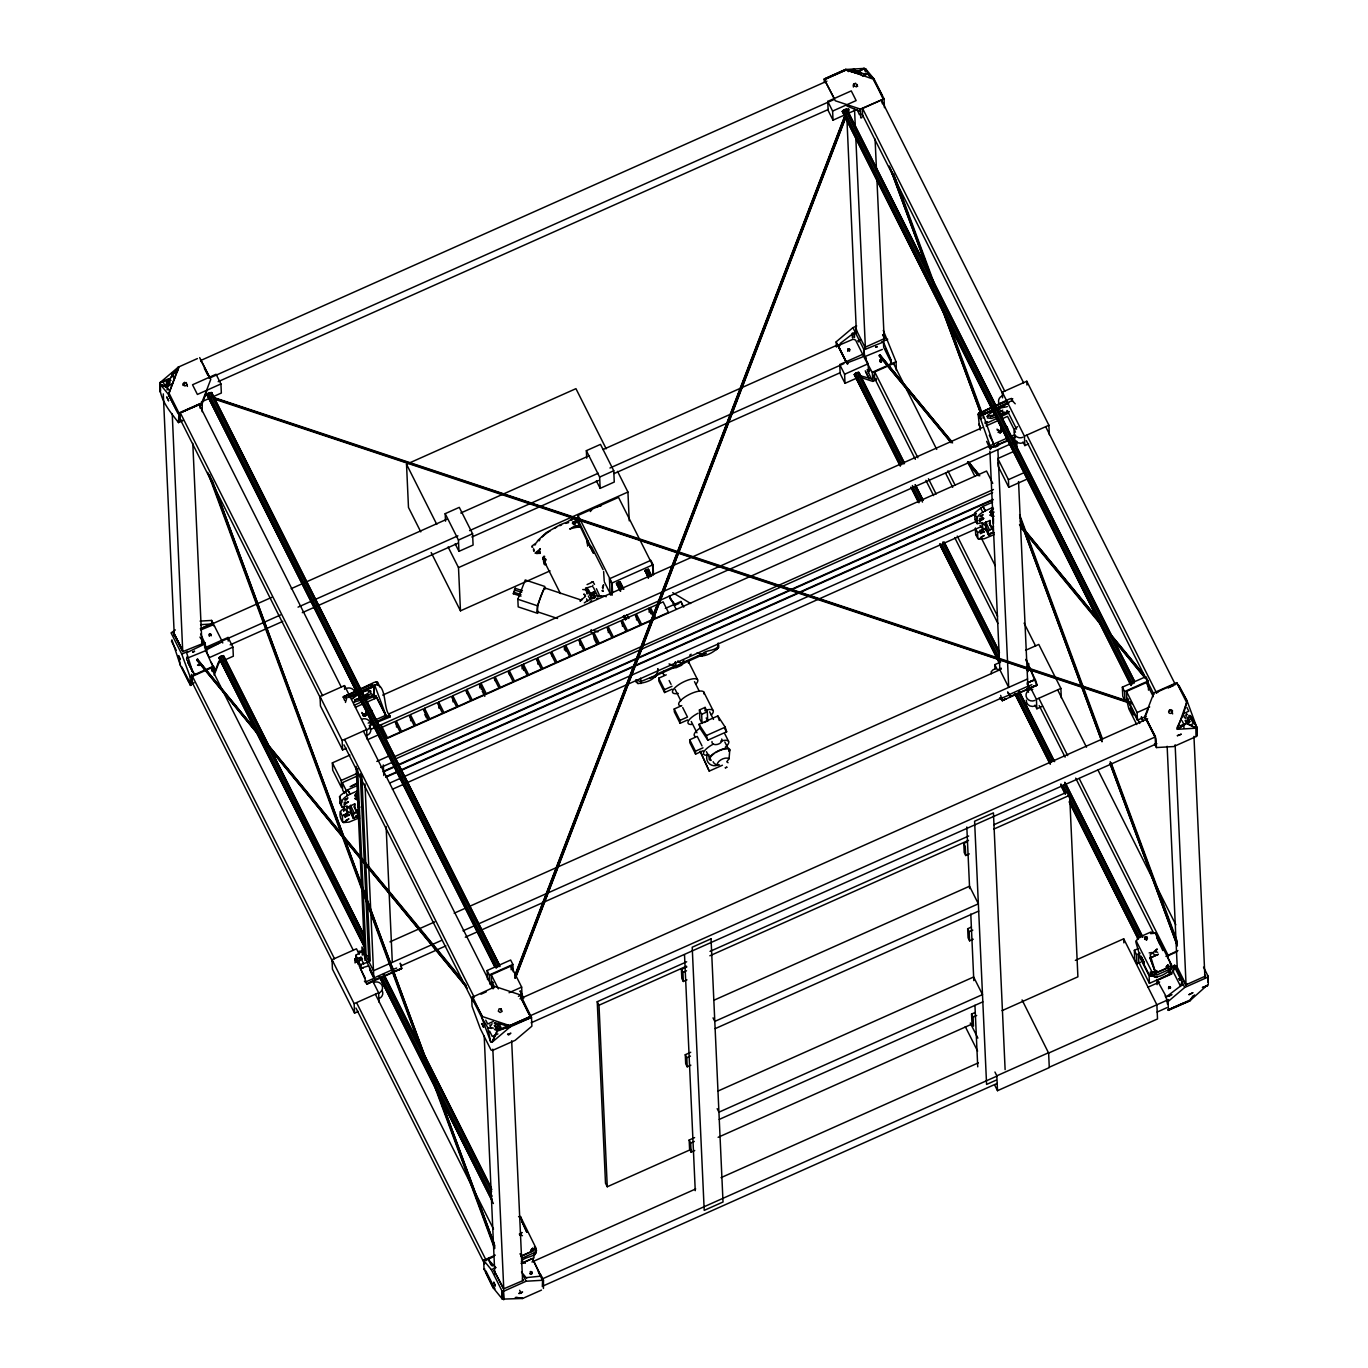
<?xml version="1.0" encoding="UTF-8"?>
<svg xmlns="http://www.w3.org/2000/svg" width="1368" height="1368" viewBox="0 0 1368 1368"><rect width="100%" height="100%" fill="white"/><g stroke="black" fill="none" stroke-linecap="round" stroke-linejoin="round"><path stroke-width="1.5" d="M361.562 957.207L360.177 960.062L360.519 957.344L362.469 958.831L360.588 959.566L360.519 957.344L358.519 962.337L361.409 965.774L358.655 963.91L367.051 984.002L401.645 968.578L400.243 963.192L401.594 967.484M211.937 671.158L211.288 667.516M591.609 548.482L578.322 520.404L576.116 520.421A3.899 1.265 -26.7 0 1 575.073 520.045L574.868 519.532A3.899 1.265 -26.7 0 1 574.868 519.19L574.235 518.558A3.386 1.094 -26.7 0 0 573.466 518.626L571.123 519.498A3.386 1.094 -26.7 0 0 569.892 520.285L567.737 521.67A3.899 1.265 -26.7 0 1 566.762 522.217L562.624 523.807A26.009 8.379 -26.7 0 0 559.786 524.97L546.003 532.802L537.761 540.599A26.009 8.379 -26.7 0 0 536.906 542.036A3.899 1.265 -26.7 0 1 535.623 543.37L532.289 545.798A3.386 1.094 -26.7 0 0 531.776 546.533L531.793 546.926A3.386 1.094 -26.7 0 0 532.836 547.166M543.284 557.819L544.584 556.314L543.575 561.786M355.082 962.969L354.945 958.9L356.484 961.926L355.988 955.155L362.366 951.188L374.712 979.71L401.645 968.578L393.437 971.588M1185.765 718.747L1186.518 713.771M356.467 815.345L356.432 816.73L359.032 816.2L355.492 816.2M1190.245 719.311L1190.365 715.789L1188.826 715.396L1189.425 717.208M526.663 1278.328L521.516 1272.069M1144.982 938.756L1145.067 936.995L1146.658 936.721L1146.623 939.919L1144.76 939.269L1146.658 936.721L1147.376 938.311L1145.324 939.217M376.508 722.475L389.966 717.054L390.137 715.738C382.647 710.454 387.503 682.854 374.576 684.923L347.044 697.27L345.454 702.451M590.959 547.747L591.044 546.157M603.63 571.602L604.194 580.784M1015.244 403.799L1012.747 401.2L1010.781 401.166L981.215 414.897L980.668 419.087L990.757 447.798L990.261 449.268L986.653 441.385M635.949 681.572L637.95 683.538C646.209 682.803 658.213 679.075 657.751 668.969M979.095 425.311L979.18 423.943L980.326 430.031M1145.255 717.379L1144.999 718.679L1144.896 716.302L1153.925 692.789L1176.736 682.666L1186.655 702.519L1177.284 729.298L1187.612 722.92L1187.937 717.311L1188.997 722.219L1189.784 721.654L1189.066 719.209M586.94 593.917L586.171 589.882L582.734 589.523M879.983 361.46L880.188 359.733L881.864 360.058L880.547 362.161L879.983 361.46L881.3 359.408L881.368 362.127L880.034 360.707M857.65 86.338L855.564 83.226L853.529 84.235L853.393 87.039M166.571 385.588L167.135 386.631L165.802 386.973L165.785 384.288M854.453 337.571L854.572 332.407L840.294 343.351L839.011 347.54L846.877 363.033L861.823 357.253L863.618 356.193L855.547 340.016L853.068 339.247L838.943 345.266M166.947 384.066L167.016 381.21L167.99 384.288L168.367 379.569L170.709 380.304L168.367 379.569M728.067 762.711L726.767 761.805L729.093 758.676L729.777 749.75M837.695 345.163L837.062 344.206L846.518 362.947M183.227 385.434L183.415 383.365L186.287 382.578L187.416 386.409M183.415 383.365L183.261 385.024L184.936 385.981L187.108 384.955M500.876 1010.302L501.013 1008.815L499.115 1008.815L498.328 1011.191L500.107 1012.457L502.141 1011.431L501.013 1008.815M1172.256 712.283L1172.41 710.659C1169.452 707.068 1166.34 713.993 1171.042 713.429L1172.256 712.283L1172.615 713.908M184.458 384.1L184.629 382.253M1157.174 977.043L1153.805 976.581L1151.086 972.255L1151.736 974.854C1157.396 980.155 1166.665 972.768 1171.487 969.245L1171.162 964.611L1155.669 933.181L1150.813 932.07L1137.748 937.85L1135.919 942.347L1140.125 956.745L1148.915 974.221L1150.505 976.154L1153.737 974.734M1170.05 711.257L1170.238 709.667M587.265 541.232L577.262 520.37M520.729 1256.491L521.379 1254.319L519.857 1253.926M1154.13 972.22L1156.405 972.58L1156.61 970.955L1154.917 970.63L1154.797 973.537L1155.071 970.562M847.75 349.302L847.869 350.96L847.75 349.302L849.306 348.789L849.494 351.234M858.198 71.221L861.378 73.872L858.198 71.221L861.515 72.914L855.975 71.837L858.574 73.393M857.343 84.508L856.556 86.851L853.375 85.739M377.534 682.29L374.285 682.324L343.18 697.235M170.111 381.655L169.307 385.178M209.817 633.658L209.304 635.898L209.817 633.658L211.134 635.846M353.183 818.201L353.029 814.558L354.38 813.55L350.533 805.239L350.311 812.438L353.183 818.201L358.04 816.217L357.732 812.455L356.518 812.25L354.261 806.864L354.757 803.837L346.788 807.65L347.66 812.695L342.376 816.132L342.633 821.894L343.624 822.527L348.96 818.868L345.591 820.612M989.474 523.499L993.1 529.006L991.749 528.886L989.474 523.499L989.97 520.473L982.292 523.927L982.874 529.331L977.607 532.768L977.846 538.53L978.838 539.163L984.173 535.504L980.822 537.248M1156.319 973.674L1156.61 970.955M521.003 596.14L513.325 593.746L515.428 588.223M530.049 1273.694L531.622 1271.693L531.913 1273.642L530.049 1273.694L531.895 1272.736M1026.222 661.052L1026.103 659.205L1036.859 685.197L1010.2 696.483L1007.617 691.9M1172.154 712.061L1172.41 710.659M531.109 1274.155L531.28 1273.215M657.683 670.474L657.974 668.901M202.156 411.683L202.259 403.526L206.739 391.573M982.224 411.785L978.171 414.35L979.18 423.943M1154.506 743.782L1156.439 747.561L1173.778 746.535L1196.504 736.394L1196.162 728.186L1186.569 723.125L1187.937 717.311M519.293 1234.107L521.824 1232.534L519.806 1235.082L522.439 1235.646M1154.712 970.87L1149.821 957.309L1154.917 970.63L1150.18 954.83L1157.037 949.17L1155.037 951.718L1157.67 952.282M532.614 1248.283L531.058 1250.455L532.614 1248.283L533.862 1250.403L532.135 1249.189M1167.845 964.919L1166.271 967.09L1167.845 964.919L1168.99 965.996L1168.204 967.569L1156.131 973.041M862.763 115.904L862.558 116.742L862.421 108.551L881.59 99.967L882.445 103.9M592.532 586.718L592.908 585.265M1186.655 702.519L1183.388 714.421L1176.839 728.067M1028.65 688.224L1027.385 682.906L1035.097 679.451L1029.505 667.225L1028.052 671.62L1027.197 669.721L1028.343 663.531M192.46 683.436L192.238 684.274L192.136 676.048L192.46 683.436L194.119 682.854M1175.608 684.547L1175.83 683.709L1155.755 692.67L1157.875 692.396M167.99 384.288L169.41 379.569L178.404 367.086L197.419 358.57M376.627 721.757L386.409 716.61L374.576 684.923M178.49 422.592L178.934 412.999L169.016 393.163L178.404 367.086L160.193 382.493C157.748 397.489 169.854 411.341 178.49 422.592L183.073 420.54M515.155 589.796L513.325 593.746M560.435 593.592L544.926 562.658L545.336 558.794M983.13 418.146L983.233 413.427M191.383 685.283L190.426 685.385L180.456 665.532L171.906 639.814M1208.354 984.208L1189.681 1000.914L1168.05 1009.909L1189.254 1000.384M573.517 523.807L572.576 521.96C584.153 519.926 568.643 525.757 575.347 524.098M190.426 685.385L190.067 676.63L212.827 666.49L213.75 666.421L214.468 672.68L218.931 661.103M345.608 801.853L344.479 804.829L348.481 801.734L344.582 803.666L344.479 804.829L344.257 802.093M980.839 518.472L979.693 521.464L983.695 518.369L982.104 517.531L982.651 519.652M1203.532 967.142L1207.978 976L1207.482 977.299L1184.739 987.44L1168.015 1001.615L1168.409 1010.388L1189.681 1000.914L1194.538 994.912M169.016 393.163L178.815 367.616M201.865 405.287L201.746 402.893L210.775 379.363L199.66 357.612M214.143 675.211L219.41 661.479M517.839 599.252L525.244 579.964L544.823 586.462L537.402 605.768L537.761 613.394L518.181 606.879L517.839 599.252L537.402 605.768M514.744 975.675L845.219 114.707M515.103 975.555L844.808 116.571M515.138 976.034L844.826 117.05M515.069 977.795L846.313 114.827M515.103 978.274L845.561 117.289M515.462 978.154L845.92 117.186M847.442 113.202C851.426 110.329 845.92 107.645 848.981 109.201M1146.093 714.609L1148.316 708.932M365.666 711.959L366.436 710.112L368.06 711.446L366.453 710.71L365.666 711.959L366.949 714.506L362.041 713.497L366.385 715.019L364.914 716.165L363.084 715.635L365.53 713.668L366.385 715.019L364.914 716.165M1000.897 428.594L1001.65 426.748L1000.897 428.594L1002.18 431.142L997.255 430.133L1001.598 431.655L1000.128 432.801L998.298 432.271L1000.743 430.304L1001.598 431.655L1000.128 432.801M1012.782 398.772L1009.499 398.96L978.65 413.41L982.412 411.751M1190.365 715.789L1196.624 726.887L1196.504 736.394L1196.624 726.887L1187.116 700.997L1176.736 682.666M602.365 587.539L603.579 584.769L602.895 589.061M168.452 378.816L160.193 382.493L160.056 391.932L159.714 383.792L165.613 386.716M498.414 1030.771L531.502 1017.399L510.23 1026.872L497.866 1029.984L492.018 1042.279L490.667 1041.8L481.656 1017.382L471.669 997.546L495.319 986.585L520.353 994.912L531.502 1017.399L531.895 1026.171L515.155 1040.33L492.429 1050.47L491.044 1050.025L480.356 1028.77L472.046 1006.284L471.669 997.546M182.235 649.646L173.958 633.298L182.902 651.202L173.291 632.905L182.731 651.63L172.231 413.615M369.856 690.327L368.967 692.482L363.118 696.534M1028.873 663.788L1027.197 669.721M544.891 561.41L545.9 559.29L544.926 562.658L546.208 564.539L544.481 564.471L543.865 562.436M876.238 378.474L874.545 379.911L874.426 371.703M533.776 1249.36L532.99 1250.933L520.917 1256.405M397.643 970.357L401.645 968.578L397.866 969.912M1032.857 686.992L1036.859 685.197L1002.282 700.638L999.632 697.817M170.213 378.32L178.404 367.086M1180.669 986.499L1173.385 972.118L1174.565 964.885L1185.697 984.943L1187.321 983.866M503.663 1288.861L494.019 1270.547L503.663 1288.861L523.499 1280.362L522.371 1278.995M494.84 967.056L207.013 394.788L208.603 393.197L211.715 392.684L360.434 688.361M211.715 392.684L213.22 397.233M364.828 947.904L219 657.957L220.59 656.366L223.702 655.853L363.785 934.361M1131.011 685.59L842.226 111.424L843.817 109.833L846.946 109.32L995.647 404.996M900.281 466.163L854.213 374.593L855.804 373.002L858.933 372.489L904.026 462.145M858.933 372.489L870.014 396.122M497.251 1025.692L499.679 1026.838L498.67 1028.445L494.464 1025.555L497.73 1030.053L494.464 1025.555M1169.144 986.602L1168.665 988.756L1168.58 987.525L1170.563 987.799L1169.144 986.602L1170.409 987.935L1170.187 986.738M698.279 655.751C705.324 657.119 713.583 652.399 718.559 647.389L718.217 643.011M490.975 1025.47L492.087 1023.726M521.601 1260.937C525.398 1256.44 533.332 1257.466 536.273 1252.609L535.948 1247.975L520.456 1216.545L518.575 1216.716M496.875 1031.25L492.018 1042.279L510.23 1026.872L509.768 1025.641L482.579 1016.612L473.448 1000.299M531.913 1273.642L531.622 1271.693L530.442 1271.59L530.339 1273.249M347.66 812.695L344.822 808.727C337.981 809.907 339.469 817.842 342.633 821.894M1189.681 1000.914L1192.896 995.955M343.624 822.527L349.045 822.117L358.946 817.961M538.992 540.924L539.915 539.539M978.838 539.163L984.276 538.753L994.177 534.597M354.757 795.595L357.578 792.226L354.757 795.595L356.005 796.193M591.54 595.884L594.704 593.712L593.763 591.865L589.916 593.592L590.839 595.439L594.704 593.712M989.97 512.231L992.792 508.862L989.97 512.231L991.236 512.812M1185.936 984.515L1176.942 966.595L1173.881 965.757L1181.884 981.728L1180.669 985.918L1166.34 996.862L1156.918 979.813L1157.123 984.652M166.28 382.801L169.41 379.569M359.527 815.961L358.416 817.619L359.63 818.098M849.75 349.524L848.006 350.293M620.097 590.873L616.455 583.64L618.302 582.067L620.234 581.964L623.859 589.198M620.234 581.964L618.37 583.52M648.329 578.271L645.234 570.285L648.466 569.362L651.185 574.782M648.466 569.362L649.749 573.739M356.108 959.071L355.372 960.08L356.689 958.13L354.945 958.9M595.319 597.286L592.771 598.534L595.319 597.286A13.526 4.361 -26.7 0 0 584.307 602.878M353.029 814.558L350.208 808.676L347.062 807.291L347.233 806.026L341.949 807.017C338.46 797.339 351.473 793.919 357.715 790.738M993.1 529.006L993.254 532.853L988.414 534.837L988.243 531.194L985.422 525.312L982.292 523.927L982.446 522.661L977.162 523.653C973.674 513.975 986.704 510.555 992.929 507.374M360.588 959.566L358.519 962.337L355.988 955.155M536.564 1250.626L535.196 1247.77M522.285 1222.411L520.456 1216.545M1157.499 939.029L1155.669 933.181L1150.608 933.643M341.949 807.017L339.743 802.606L340.256 795.595L347.643 789.866L357.407 785.489M976.837 517.788L974.58 513.428L975.487 512.231L982.857 506.502L992.638 502.124M1167.896 968.595L1169.076 967.039L1167.349 965.825M521.806 1258.286L534.649 1252.49L536.205 1250.489M1188.176 723.723L1189.784 721.654M1136.09 940.722L1153.361 974.58L1157.02 974.922L1169.862 969.125L1171.435 967.125M572.423 522.969L574.474 522.49L572.491 523.636M718.542 645.354C716.097 652.262 701.493 648.962 702.143 656.332M519.806 1235.082L521.824 1232.534M1155.037 951.718L1157.037 949.17M168.418 386.238L169.803 384.476M467.36 988.346L197.077 660.487L197.317 659.239L461.546 978.907M197.077 660.487L198.052 659.29M950.726 441.864L879.367 356.142L879.607 354.876L952.316 442.257M880.086 356.193L880.342 354.928M976.718 534.631L975.692 534.529L975.367 528.356M357.373 796.928L355.287 795.68L357.253 793.286M994.04 516.369L990.5 512.316L993.476 508.725M356.33 811.994L358.279 809.719L358.895 812.968L356.894 813.225M991.543 528.629L993.493 526.355M847.339 364.315L848.074 363.461M573.773 523.722L575.962 521.208L574.474 522.49M570.935 520.456L572.594 519.584M200.634 634.051L205.183 643.815L186.629 652.758L192.632 671.791L194.051 673.689L196.171 673.962M581.588 599.56L582.888 598.466L580.083 601.219L581.161 600.039M716.439 649.697L718.559 647.389L718.303 644.824M996.468 409.254L1008.849 402.944L984.173 414.162L995.87 409.459L988.004 415.017L987.457 417.924L991.39 418.437L996.793 416.693M889.884 364.435L891.389 362.845L891.132 360.382L883.437 342L865.038 349.404L863.601 348.908L852.914 327.653L856.693 325.96M992.587 513.564L994.04 512.042M393.625 971.4L392.154 966.27M358.245 801.734L358.228 807.103L359.972 807.103M993.459 518.369L993.442 523.739M361.255 692.618L373.618 686.308L348.96 697.526L360.656 692.824L352.79 698.381M1147.376 938.311L1145.067 936.995M374.062 695.081L371.617 696.432L374.062 695.081L373.686 686.599L373.926 694.876M1009.293 411.717L1006.831 413.068L1008.883 411.477M542.207 536.957L544.926 534.546M1165.929 956.369L1177.916 950.572M1036.824 684.12L1035.456 679.828L1030.275 681.606M859.275 376.918L872.767 381.398L872.356 372.643L873.297 371.822L896.023 361.716L883.249 330.355M836.412 347.079L836.173 341.829L852.914 327.653M583.794 597.782L585.128 596.773M372.404 975.264L369.582 967.826M988.243 531.194L991.749 528.886M587.06 584.581L593.387 581.742L591.455 582.067M490.924 1264.836L488.239 1258.663L489.761 1257.602M625.227 619.755L623.449 616.233L624.441 615.549L626.595 619.14M623.449 616.233L624.834 615.617M999.803 412.161L1002.727 410.126M1185.731 723.467L1177.284 729.298L1196.162 728.186L1187.527 723.946M689.694 655.204L691.165 654.195M858.095 71.991L864.319 68.4L865.67 68.862L874.049 79.019L884.036 98.821L884.446 107.662M364.504 698.535L370.591 693.815L370.916 691.199L367.086 690.737L361.802 692.174M999.717 415.171L1004.009 412.298M520.934 1293.256L522.576 1291.973L518.78 1293.512L520.934 1293.256L519.669 1290.28M550.312 530.733L548.876 531.656A23.94 7.712 -26.7 0 0 547.491 532.614M357.732 812.455L354.261 806.864M1008.079 440.735L990.757 447.798L1008.045 440.086M591.301 586.427L585.521 588.343L586.462 589.369M364.418 981.181L367.051 984.002L371.053 982.207M1000.658 695.389L1002.282 700.638L1006.267 698.843M354.38 813.55L356.518 812.25M998.982 444.788L990.757 447.798L994.177 445.729L982.976 414.162M859.104 71.495L864.319 68.4L845.458 69.511L824.203 79.019L824.357 82.525M181.876 420.113L180.234 421.07L180.148 412.879L199.967 404.415L200.155 408.28M995.135 447.148L998.452 445.541L997.956 443.027M847.818 350.14L849.682 350.14L849.306 348.789M590.224 601.51L591.592 600.74M544.481 564.471L544.498 558.742M985.182 422.028L987.217 421.618L984.892 423.174M367.051 984.002L370.232 982.036M1002.282 700.638L1005.446 698.672M339.88 803.375L341.726 802.418L339.743 802.606M977.162 523.653L975.093 520.011L976.94 519.053L974.956 519.241L974.58 513.428M200.07 621.106L211.63 620.422L222.317 641.678L208.073 648.962L206.619 650.552L206.842 652.707M554.245 528.424L556.605 527.21M1149.171 952.898L1151.839 952.573L1154.934 954.932M359.1 803.426L357.544 800.246L354.876 798.484L358.125 796.809M992.758 516.882L990.107 515.12L993.39 512.624L990.5 512.316M1170.546 995.186L1168.392 996.28L1171.966 994.673M1157.328 980.36L1171.572 973.229L1172.821 970.066M592.891 595.849L594.054 594.687M983.695 518.369L979.796 520.302L979.693 521.464L979.471 518.729M197.881 405.031L199.967 404.415M345.198 817.038L349.165 815.106L348.002 813.857L344.086 814.832L345.198 817.038L344.993 815.106M984.379 531.742L980.411 533.674L980.206 531.742L983.216 530.493L984.379 531.742L980.993 531.553M366.641 981.523L374.712 978.017L369.685 968.219L373.635 977.761M1001.855 698.159L1009.943 694.653M1186.039 715.071L1187.458 714.387M354.329 705.221L361.887 701.733M365.666 699.989L375.653 695.765L386.409 716.61L390.137 715.738L386.118 717.516M985.781 423.601L997.118 418.369M1000.88 416.624L1008.438 413.136M561.564 524.919L559.82 525.688M489.009 1258.851L492.685 1257.158M348.772 694.346L343.436 696.774L369.24 685.265M369.274 685.248L349.558 694.226L350.447 694.226M986.567 410.058L1006.762 400.892M356.962 699.441L360.707 697.748M362.417 696.979L367.53 694.67M990.312 416.932L995.921 414.384M481.04 994.211L486.392 991.766M857.531 70.845L845.458 69.511L824.203 79.019L835.318 100.77L860.352 109.098L884.036 98.821M521.259 1263.365L532.34 1258.457L542.651 1279.217L542.309 1286.57M181.824 412.161L199.318 404.329L182.064 412.024M190.067 676.63L181.756 654.143L187.861 651.407M872.767 381.398L876.546 379.706M540.172 553.339L539.556 550.774A26.009 8.379 -26.7 0 1 540.24 548.636A3.899 1.265 -26.7 0 1 538.941 549.953L535.093 553.117L537.043 553.578A3.899 1.265 -26.7 0 1 537.846 553.39L540.172 553.339L539.796 552.518M1168.101 687.847L1173.932 685.231L1168.58 687.625M172.112 376.952L171.958 373.327L177.806 370.711M201.199 360.28L826.939 81.139M848.382 71.581L854.231 68.964L856.009 72.487L857.189 71.615L861.378 73.872M860.044 70.076L863.824 68.4L865.585 71.923M167.135 389.948L166.964 386.323L172.607 383.809M862.421 76.078L868.081 73.564L869.997 77.377M833.026 120.162L828.153 110.483L827.743 101.403L851.272 90.904L856.146 100.582L832.616 111.082L833.026 120.162L843.885 115.305M210.039 377.876L833.847 99.608M218.179 381.655L828.324 109.474M220.932 383.946L197.402 394.446L192.529 384.767L216.058 374.268L220.932 383.946L221.342 393.026L201.421 401.901M845.356 110.911L842.226 111.424M847.51 113.698L856.556 109.662M420.78 531.878L408.485 507.46L406.518 464.248L575.945 388.666L606.195 448.807M175.361 629.913L171.068 632.888L181.756 654.143M445.523 521.191L445.181 513.667L459.289 507.357L472.576 533.759L473.089 545.045L458.964 551.338L455.168 543.797M586.701 458.194L586.359 450.671L600.484 444.378L613.753 470.763L614.266 482.049L600.159 488.359L596.362 480.818M200.446 628.784L211.185 623.996L214.502 626.151M213.186 623.466L271.668 597.371M291.162 588.685L447.114 519.105M460.759 513.017L589.42 455.629M603.066 449.542L836.977 345.198M883.147 334.579L885.01 338.323L865.004 347.284L855.547 328.525L856.676 329.979M881.59 341.949L887.712 339.213M204.516 647.936L228.046 637.454L232.919 647.115L233.329 656.195L218.846 662.659M857.685 377.688L845.014 383.331L840.157 373.652L839.73 364.572L863.259 354.09M222.026 641.062L280.508 614.967M298.053 607.135L457.904 535.829M469.6 530.613L598.261 473.225M609.957 468.01L843.885 363.649M458.964 551.338L458.451 540.052L472.576 533.759M600.159 488.359L599.646 477.073L613.753 470.763M230.166 644.841L282.8 621.363M302.294 612.659L458.246 543.096M471.892 537.008L598.586 480.493M614.181 473.533L840.311 372.66M232.919 647.115L209.389 657.615L205.32 649.561M845.014 383.331L844.603 374.251L868.133 363.751L864.08 355.697M191.896 676.544L211.954 667.601M874.186 372.182L894.245 363.17L893.646 363.956M550.056 570.866L460.469 610.829L458.502 567.617L627.929 492.035L617.532 471.361M578.408 523.243L578.048 515.428L618.524 497.371L652.587 565.121L653.032 574.868M346.343 748.279L342.581 749.955L320.454 705.974L320.026 696.534L344.497 685.607L366.624 729.589L367.051 739.028M1002.573 397.832L1002.299 392.171L1026.787 381.244L1048.897 425.243L1049.324 434.682M610.162 594.772L609.427 578.801L650.843 560.333L653.049 564.727L653.511 574.714M984.293 410.913L1006.301 401.081M612.18 595.183L611.633 583.196L653.049 564.727M589.984 595.217L593.849 593.49L593.763 591.865M355.406 707.273L363.204 703.785M366.949 702.126L376.833 697.714M382.681 695.115L982.224 427.654M986.106 425.927L997.905 420.66M1001.684 418.967L1007.532 416.368L1015.484 432.202M368.163 723.125L372.062 721.381M375.961 719.654L385.69 715.31M389.572 713.566L1006.643 438.307M1010.542 436.563L1014.423 434.836M1011.841 438.393L1015.637 436.7M990.757 447.798L994.758 446.019L989.32 435.246M369.223 725.724L372.865 724.099M1011.721 439.111L1015.364 437.486M342.581 749.955L342.154 740.515L366.624 729.589M1028.616 443.916L1024.854 445.592L1024.427 436.153L1048.897 425.243M370.181 729.623L1016.698 441.231L1016.988 447.592M382.168 727.212L394.873 721.534L400.191 732.102L387.486 737.762L382.168 727.212L382.459 733.385M396.293 720.919L408.998 715.242L414.299 725.792L401.594 731.47L396.293 720.919L396.566 727.075M410.4 714.609L423.122 708.949L428.423 719.5L415.718 725.177L410.4 714.609L410.691 720.782M424.525 708.316L437.23 702.639L442.548 713.207L429.843 718.867L424.525 708.316L424.713 712.437M438.649 702.023L451.354 696.346L456.656 706.897L443.95 712.574L438.649 702.023L438.923 708.179M452.757 695.714L465.479 690.053L470.78 700.604L458.075 706.281L452.757 695.714L453.047 701.887M466.881 689.421L479.587 683.744L484.905 694.311L472.199 699.971L466.881 689.421L467.069 693.542M481.006 683.128L493.711 677.451L499.012 688.001L486.307 693.679L481.006 683.128L481.279 689.301M495.13 676.818L507.836 671.158L513.137 681.709L500.431 687.386L495.13 676.818L495.301 680.939M509.238 670.525L521.943 664.848L527.261 675.416L514.556 681.076L509.238 670.525L509.426 674.646M523.363 664.232L536.068 658.555L541.369 669.106L528.664 674.783L523.363 664.232L523.636 670.405M537.487 657.923L550.192 652.262L555.494 662.813L542.788 668.49L537.487 657.923L537.761 664.096M551.595 651.63L564.3 645.952L569.618 656.52L556.913 662.18L551.595 651.63L551.783 655.751M565.719 645.337L578.425 639.66L583.743 650.21L571.02 655.888L565.719 645.337L565.993 651.51M579.844 639.027L592.549 633.367L597.85 643.918L585.145 649.595L579.844 639.027L580.117 645.2M593.951 632.734L606.657 627.057L611.975 637.625L599.269 643.285L593.951 632.734L594.242 638.907L596.893 644.191M608.076 626.441L620.781 620.764L626.099 631.315L613.377 636.992L608.076 626.441L608.35 632.615M622.201 620.131L634.906 614.471L640.207 625.022L627.502 630.699L622.201 620.131L622.474 626.305M636.308 613.839L649.013 608.161L654.331 618.729L641.626 624.389L636.308 613.839L636.599 620.012M650.433 607.546L663.138 601.869L668.456 612.419L655.734 618.097L650.433 607.546L650.706 613.719M367.975 739.507L378.765 734.701M1028.531 478.475L1008.763 487.282L998.144 466.18L997.802 458.554L1013.979 451.337M665.344 608.418L680.922 601.475L683.744 607.084M675.125 605.169L679.024 603.425M332.356 762.882L341.213 780.461L341.538 787.729L332.698 770.133L332.356 762.882L349.883 755.051M384.921 739.421L986.55 471.054L992.74 483.366M376.798 761.429L389.384 755.803M1008.763 487.282L1008.421 479.655L1024.598 472.439M341.213 780.461L356.791 773.519M393.779 757.017L993.442 489.505M344.411 793.44L342.65 789.934L342.308 782.667L357.886 775.724M394.89 759.223L992.604 492.583M380.731 767.448L393.317 761.839M357.886 782.701L350.123 786.72M383.211 771.415L992.929 499.423M352.072 785.865L357.903 783.248M383.228 771.962L394.924 766.747M398.823 765.003L992.946 499.97M385.861 776.682L976.102 513.393M385.896 777.229L397.575 772.014M401.474 770.287L976.119 513.941M390.102 782.889L978.086 520.592M392.377 789.285L982.327 526.116M655.734 674.646L673.261 666.814M681.042 663.343L700.519 654.656M635.864 679.759L640.634 681.64L655.648 675.399M649.937 678.34L706.418 653.135M672.15 689.164L664.609 692.533L658.863 681.093L658.726 678.186L666.25 674.834M664.609 692.533L664.472 689.626L672.013 686.257M687.625 719.961L680.101 723.313L674.339 711.873L674.219 708.983L681.743 705.614M699.441 709.941L701.647 714.335L702.058 723.415L699.852 719.021L699.441 709.941L705.084 707.41L707.29 711.822L707.718 720.885L703.939 722.578M680.101 723.313L679.964 720.406L687.488 717.054L682.7 707.53M701.647 714.335L707.29 711.822M698.997 724.339L717.824 715.943L725.194 727.16L726.664 731.777L707.837 740.173L700.467 728.956L698.997 724.339L706.367 735.556L707.837 740.173M703.118 750.741L695.577 754.11L689.831 742.67L689.694 739.763L697.235 736.411L702.023 745.936M706.367 735.556L725.194 727.16M695.577 754.11L695.457 751.203L702.981 747.834M709.24 771.107L700.228 751.408L709.24 771.107L722.424 765.225M358.331 1011.448L354.568 1013.124L332.441 969.142L332.014 959.703L356.484 948.793L359.254 954.283M1025.59 650.313L1038.774 644.431L1060.884 688.412L1061.312 697.851M994.998 668.747L994.81 664.66L1000.589 662.078M996.195 668.456L992.997 669.824L991.201 671.774L991.355 673.723M1001.308 668.217L997.46 669.927L994.81 664.66M389.948 941.868L434.716 921.895M454.176 913.208L465.855 908.01M469.754 906.266L1001.171 669.209M367.564 955.685L366.162 956.317L357.612 768.491M360.878 964.457L367.906 962.183M441.625 940.363L373.481 970.75L364.64 953.154M463.034 930.804L474.713 925.606M478.595 923.862L1027.539 678.99M1027.385 682.906L1035.097 679.451M375.772 977.145L391.333 970.203M401.063 965.859L445.848 945.886M465.308 937.2L1002.556 697.543M1010.354 694.072L1027.864 686.257L1018.544 481.553M354.568 1013.124L354.141 1003.685L378.611 992.775L372.147 979.95M1042.501 706.247L1036.841 708.778L1036.414 699.339L1060.884 688.412M487.555 979.608L487.128 970.528L510.657 960.028L512.88 964.423L513.205 971.69M1128.6 699.014L1124.975 700.638L1122.769 696.244L1122.359 687.163L1145.888 676.664L1148.094 681.059L1148.504 690.139M493.386 982.378L489.761 984.002L489.351 974.922L512.88 964.423M1124.975 700.638L1124.564 691.558L1148.094 681.059M494.258 987.713L491.608 982.429L491.266 974.803L511.034 965.996L521.653 987.097L521.995 994.724L518.404 996.331M1146.435 716.165L1137.441 720.184L1126.822 699.065L1126.48 691.438L1146.247 682.632L1153.327 696.705M509.067 992.723L521.653 987.097M1137.441 720.184L1137.099 712.557L1149.684 706.948M519.96 998.811L1147.649 718.798M493.318 1021.469L487.675 1023.982L485.76 1020.169M1183.132 713.754L1188.792 711.223L1186.86 707.41M507.357 1025.966L501.509 1028.582L498.858 1023.298M530.75 1015.535L1154.558 737.266M1179.9 725.963L1183.799 724.219L1182.02 720.697M497.918 1033.9L492.258 1036.414L489.607 1031.13M1189.613 725.331L1193.375 723.655L1190.724 718.371M531.092 1022.802L1156.832 743.662M690.891 1149.462L607.272 1186.757L605.494 1183.235L597.235 1001.701L686.685 961.79M710.026 951.376L968.681 836.002M993.955 824.716L1067.861 791.747L1069.639 795.27L1077.899 976.82L1002.06 1010.644M607.272 1186.757L598.996 1005.224L686.514 966.184M709.855 955.77L968.51 840.38M993.784 829.111L1069.639 795.27M686.941 979.864L683.333 981.472L681.811 978.462L681.401 969.382L686.821 966.971M969.331 853.889L965.705 855.513L964.201 852.503L963.79 843.423L967.398 841.799M683.333 981.472L682.923 972.391L686.531 970.784M713.703 1000.333L969.519 886.225L978.359 903.82L714.797 1021.4L713.036 1017.877M715.139 1028.65L978.684 911.088M690.84 1065.193L687.215 1066.801L685.693 1063.791L685.283 1054.711L690.72 1052.283M973.212 939.217L969.604 940.825L968.082 937.815L967.672 928.735L971.297 927.128M687.215 1066.801L686.804 1057.72L690.43 1056.113M969.604 940.825L969.177 931.762L972.802 930.137M717.841 1091.117L973.64 976.991L982.498 994.587L718.935 1112.167L717.174 1108.644M1075.368 960.37L1123.692 938.807L1156.866 1004.779L1157.516 1018.938L1049.273 1067.228M719.26 1119.417L982.822 1001.855M694.722 1150.505L691.096 1152.13L689.592 1149.103L689.164 1140.04L694.602 1137.612M971.554 1014.064L973.075 1017.074L973.486 1026.154L971.964 1023.144L971.554 1014.064L975.179 1012.457M691.096 1152.13L690.686 1143.05L694.311 1141.425M973.075 1017.074L976.684 1015.466M1140.587 962.2L1136.962 963.807L1134.756 959.413L1134.346 950.332L1137.954 948.725M718.115 1137.304L972.887 1023.657M1136.962 963.807L1136.552 954.744L1140.177 953.12M1151.121 973.007L1156.627 970.562M1156.832 977.573L1151.976 975.367L1150.317 972.067L1150.505 976.154L1154.062 974.563M521.396 1263.519L533.982 1257.91L533.811 1254.097M1149.428 983.353L1149.086 975.743L1138.467 954.625L1138.809 962.251L1149.428 983.353L1167.4 975.35M531.947 1261.997L695.696 1188.946M721.039 1177.643L978.359 1062.851M1147.94 987.2L1159.636 981.985M1185.697 984.943L1205.738 975.982L1204.541 974.803M543.438 1288.468L543.472 1280.209L526.133 1281.235L503.407 1291.375L502.022 1290.999L491.334 1269.675L483.622 1260.321L495.284 1255.14M997.511 1090.689L996.827 1075.812L1048.606 1052.71L1049.29 1067.604L997.511 1090.689L994.673 1085.029M542.737 1278.721L996.947 1076.103M1168.494 999.58L1048.623 1053.069L1022.05 999.923M996.007 1080.224L986.585 1084.431L974.597 821.245L993.425 812.849L1005.121 1069.656M543.079 1285.971L997.272 1083.37M1157.123 1012.063L1166.87 1007.703M182.731 651.63L204.978 642.686M991.612 416.385L995.083 414.846L986.79 416.299M356.398 699.749L359.869 698.21L354.415 699.783M1167.742 955.839L1176.856 951.769M491.334 1269.675L495.917 1267.623M1168.05 1009.909L1182.961 1003.291M483.622 1260.321L484.05 1269.162L493.249 1287.921L502.398 1299.121L522.61 1298.471L541.489 1290.092M178.934 412.999L201.746 402.893M1150.505 976.154L1154.37 974.443M213.288 624.783L200.754 629.93M362.469 696.979L367.77 694.653M207.645 648.193L219.564 642.994M365.29 978.257L360.246 968.373L368.625 965.876M200.395 628.835L211.185 623.996L200.583 624.697M669.038 663.908L675.416 666.148L681.811 663.583L683.761 660.556L684.137 662.249L681.572 665.258L675.997 667.738L671.927 667.584M1160.064 979.009L1172 973.845M534.683 544.926L535.606 544.635M495.011 1022.973L509.768 1025.641L531.023 1016.219L509.768 1025.641L494.293 1023.281L495.951 1024.256M1156.405 972.58L1168.204 967.569L1166.442 966.406M521.191 1255.944L532.99 1250.933L531.229 1249.771M983.233 411.853L978.411 413.871L980.668 419.087L978.171 414.35M863.601 348.908L864.815 356.62L882.343 349.421M1166.34 996.862L1169.948 995.374M863.721 75.206L864.884 74.744M1000.795 414.897L1007.258 412.315M363.956 698.911L372.045 695.679M1028.497 686.035L1031.899 684.684M393.283 969.399L396.669 968.048M371.07 684.445L372.609 684.581M361.579 700.057L354.038 702.006M858.044 340.546C859.685 344.736 856.676 337.81 860.917 339.999M1202.421 987.525L1207.876 985.49L1202.592 987.388M1007.583 427.893L1006.728 426.765L1007.6 428.817M372.353 711.257L371.498 710.129L372.37 712.181M1033.148 686.582L1036.859 685.197L1028.839 688.036L1027.847 686.377M596.619 598.5L598.072 598.004M997.033 408.81L1004.403 407.202M487.179 1259.706L486.153 1260.595M644.704 571.037L646.619 570.935M167.871 380.424L160.193 382.493L160.586 390.684M565.582 523.414L567.104 523.021A23.94 7.712 -26.7 0 1 568.643 522.576M859.07 375.448L872.681 379.107M390.137 715.738L386.409 716.61L375.738 695.56M994.262 532.836L990.706 532.836M186.527 658.487L205.798 650.604L212.827 666.49M854.213 374.593L855.889 374.729M713.121 761.702A5.198 5.027 -55.4 0 0 717.157 764.712L719.465 764.917M484.05 1269.162L484.956 1269.111M526.697 1277.575L540.668 1276.173L532.768 1259.005L531.571 1258.714M585.521 588.343L587.06 588.428L591.865 597.936L596.602 595.73L604.263 596.055A11.543 3.728 -26.7 0 1 604.913 596.123L606.212 596.722M861.686 117.836L860.729 117.836L860.352 109.098M1174.069 966.218L1176.258 966.201M984.789 410.862L985.678 410.862M862.541 73.291L865.961 74.727M979.984 530.203L981.232 530.254M883.813 337.144L885.01 338.323M344.086 814.832L349.165 815.106M998.298 432.271L1000.914 432.459M363.084 715.635L365.701 715.823M529.98 1015.996L521.276 997.306L528.185 1012.423M359.989 958.284L356.33 957.976L356.484 961.926L356.33 957.976L360.212 959.053M864.388 73.667L867.534 73.992M1154.883 971.417L1156.678 971.605M355.287 795.68L358.177 795.988M702.28 654.16L697.03 652.912M374.712 979.71L373.002 974.803M990.107 515.12L993.117 515.514M354.876 798.484L357.903 798.878M515.257 1297.48L522.166 1297.941M488.427 1027.984L491.557 1028.445M516.403 1297.445L522.61 1298.471M850.725 70.674L845.458 69.511L873.092 79.07L882.223 95.538M493.386 1028.138L490.445 1027.351L489.881 1024.854M881.727 360.81L880.188 359.733M860.506 74.06L845.903 70.042L824.648 79.447L845.903 70.042L860.729 74.351L857.941 72.829M521.276 1261.946L525.329 1263.263M212.091 396.942L1130.19 701.887M214.143 398.088L1130.071 702.468M213.853 398.31L1131.798 703.357M213.733 398.892L1131.832 703.819M545.251 588.086L581.622 600.176M515.086 588.257L522.422 590.702M514.334 589.899L521.67 592.327M513.599 592.156L520.934 594.601M537.316 611.752L557.528 618.473M593.9 630.562L597.936 631.896M846.963 106.071L860.455 111.458M495.626 1267.332L488.427 1259.86M982.669 528.304L986.961 530.117L985.541 529.074L985.747 521.875L989.594 530.186M347.455 811.669L350.311 812.883M616.455 583.64L620.679 591.147M339.367 796.792L341.624 801.152M165.802 386.973L159.714 383.792L168.093 393.933L178.045 413.752M859.822 74.026L861.498 74.932M359.339 966.184L363.136 968.253M1146.418 719.089L1155.464 736.993L1145.768 718.713L1155.173 737.438L1155.567 745.167L1155.721 743.884M825.058 81.02L834.104 98.24M677.639 661.086L681.811 663.583L678.374 661.428M672.748 592.652L690.635 603.51M207.013 394.788L356.193 690.789M219 657.957L252.088 723.159M531.861 1272.873L530.442 1271.59M978.787 413.102L981.215 414.897M343.573 696.466L346.001 698.261M874.049 79.019L868.338 74.727L865.67 68.862M204.465 644.02L199.95 637.095M854.572 332.407L855.787 333.382M495.233 1023.213L497.849 1025.487M989.32 447.507L990.808 448.892M864.815 356.62L866.389 358.125M372.797 687.471L370.848 685.59L371.463 687.813M1187.612 722.92L1185.184 720.491L1186.569 723.125M968.63 462.025L979.488 475.192M1020.237 524.628L1097.649 618.524M1108.507 631.708L1143.836 674.544M880.582 355.594L952.573 442.907M968.869 462.675L979.727 475.859M1021.828 526.936L1095.169 615.891M1110.115 634.017L1141.357 671.91M879.607 354.876L951.598 442.189M967.894 461.956L978.753 475.141M1019.502 524.56L1100.984 623.415M1111.859 636.599L1145.82 677.776M971.092 466.574L977.881 474.816M1021.349 527.535L1094.691 616.489M1097.41 619.789L1100.129 623.09M1110.987 636.274L1144.948 677.451M879.111 355.475L951.102 442.787M967.398 462.572L978.257 475.739M1020.374 526.817L1102.112 626.322M1111.363 637.197L1145.324 678.391M197.317 659.239L466.249 985.439M197.813 660.556L465.376 985.114M196.838 659.838L465.753 986.037M864.063 357.253L872.356 372.643M1182.072 979.009L1181.302 977.453M669.875 598.261L675.142 604.964M670.046 598.363L675.245 605.015M997.05 429.09L997.939 430.253M361.836 712.454L362.725 713.617M1181.182 977.18L1181.935 978.616M980.035 525.346L982.874 529.331M891.389 362.845L883.711 347.352L883.437 342M637.95 683.538L636 680.717L636.223 681.982M724.561 728.563L726.664 731.777M533.708 1262.408L532.768 1259.005M593.336 582.529L594.516 584.358M488.239 1258.663L492.241 1266.05M200.942 361.511L200.566 359.647L209.954 378.372M853.529 84.235L854.179 85.278M626.51 618.866L624.441 615.549L626.339 619.088M388.905 715.344L389.966 717.054M212.279 669.123L214.468 672.68M481.656 1017.382L487.606 1027.3L490.667 1041.8M1173.744 969.279L1166.819 955.548M1190.16 715.481L1196.624 726.887L1197.051 735.129M982.857 506.502L985.285 510.794L983.062 506.382M491.625 982.976L491.899 987.525M347.643 789.866L350.054 794.158L347.848 789.746M729.093 758.676C725.57 756.418 717.26 760.54 717.191 764.729M544.139 558.948L543.113 557.118L543.164 559.512M988.414 534.837L985.541 529.074M191.246 669.243L192.632 671.791L187.707 661.975M987.867 531.793L989.68 535.162M351.747 813.481L354.466 818.526M187.638 660.744L194.051 673.689M975.692 534.529L977.846 538.53M588.343 596.02C592.754 605.032 591.215 591.147 587.06 588.428M168.572 395.113L176.66 410.28M544.036 560.692L543.284 558.298L543.609 561.085M189.434 681.623L181.67 666.951L189.092 682.427M1179.011 685.556L1187.116 700.997M867.158 369.616L871.536 379.381M593.438 587.505L597.799 596.397M171.445 641.096L176.267 650.296M865.26 370.813L869.193 378.765L865.91 372.199M1147.154 720.645L1155.464 736.993M599.577 595.661L596.414 588.685M1126.993 698.21L1139.766 723.433M491.779 981.574L494.515 986.978M204.413 645.867L206.226 649.458L205.183 643.815L201.541 641.404M485.862 1270.923L494.977 1288.912M881.522 100.291L1023.623 382.852M1045.716 426.765L1175.334 684.496M862.695 108.688L1004.796 391.248M1026.889 435.161L1156.524 692.892M1002.299 392.171L1024.427 436.153M862.062 114.04L1003.206 394.685M1026.256 440.513L1153.959 694.431M1007.344 410.776L1016.561 429.107M1023.007 441.932L1024.854 445.592M997.563 408.81L1134.756 681.589M846.467 108.978L1134.294 681.247M1017.57 449.73L1027.3 469.087M847.476 111.954L871.467 159.646M876.255 169.187L878.17 173.001M885.848 188.254L890.654 197.796M892.569 201.609L900.247 216.879M902.162 220.693L909.84 235.946M911.755 239.759L919.433 255.029M921.348 258.843L987.542 390.461M998.093 411.443L1000.025 415.256M1004.813 424.798L1009.618 434.34M1014.406 443.882L1019.211 453.406M1023.999 462.948L1102.676 619.362M1104.592 623.175L1109.397 632.717M1114.185 642.259L1118.99 651.801M1123.778 661.342L1131.456 676.596M845.27 109.183L1134.055 683.35M843.817 109.833L1132.601 684M1035.781 493.061L1037.696 496.875M842.654 110.688L1131.439 684.855M842.705 111.748L991.407 407.425M993.339 411.238L1130.532 684.017M1144.896 716.302L1156.045 738.788L1156.439 747.561M1126.48 691.438L1137.099 712.557M827.743 101.403L832.616 111.082M1122.359 687.163L1124.564 691.558M1136.74 724.544L1128.839 708.829L1126.976 701.203M997.802 458.554L1008.421 479.655M967.689 462.042L974.768 476.115M980.582 507.904L982.805 512.299M882.599 334.715L884.395 338.306M947.921 470.866L955.001 484.939M893.509 363.478L936.721 449.388M981.848 539.112L995.288 565.839M1024.102 623.124L1035.61 646.038M1057.703 689.934L1086.5 747.219M1098.025 770.133L1175.813 924.768M945.613 473.208L952.692 487.282M1181.884 981.728L1184.739 987.44M874.682 371.874L917.894 457.784M928.445 478.783L936.14 494.053M957.258 536.068L997.58 616.25M1038.876 698.347L1067.69 755.615M1079.198 778.529L1168.511 956.078M1157.875 939.833L1160.081 944.245M1030.891 688.343L1036.414 699.339M873.092 375.311L915.346 459.323M925.897 480.322L933.592 495.592M954.71 537.59L997.922 623.5M1039.201 705.597L1065.125 757.154M1075.693 778.153L1153.463 932.788M1027.214 684.068L1029.095 687.779L1027.59 684.41M1026.701 688.617L1028.548 692.276M1035.012 705.101L1036.841 708.778M915.534 485.041L923.212 500.295M944.313 542.275L998.999 650.997M1019.143 691.062L1054.642 761.634M1065.193 782.616L1142.913 937.131M858.454 372.164L904.505 463.718M915.055 484.717L922.733 499.97M943.835 541.933L999.478 652.57M1018.681 690.72L1054.164 761.309M1064.731 782.291L1142.434 936.806M874.819 405.663L879.607 415.205M884.412 424.73L889.2 434.272M894.005 443.813L901.683 459.067M916.064 487.692L920.869 497.217M944.843 544.909L982.258 619.311M987.063 628.835L988.979 632.666M1022.563 699.424L1030.241 714.677M1032.156 718.491L1053.257 760.471M1064.766 783.351L1098.35 850.126M1106.028 865.38L1110.833 874.921M1115.621 884.463L1120.426 893.988M1125.214 903.53L1130.019 913.072M1134.807 922.613L1141.528 935.951M857.257 372.353L903.308 463.923M914.833 486.82L922.494 502.073M942.655 542.138L999.256 654.673M1018.442 692.824L1052.984 761.497M1064.492 784.394L1141.237 936.995M855.804 373.002L901.854 464.573M912.405 485.554L920.083 500.808M942.159 544.686L1000.675 661.052M1016.988 693.473L1051.53 762.147M1063.039 785.044L1066.869 792.67M1068.801 796.484L1139.783 937.644M854.641 373.857L900.691 465.428M912.217 488.308L918.92 501.663M940.038 543.626L999.512 661.907M1015.825 694.328L1050.368 763.002M1060.918 783.984L1065.706 793.525M1069.554 801.152L1138.621 938.499M854.692 374.935L899.785 464.59M911.293 487.47L918.971 502.74M940.09 544.703L999.563 662.967M1014.919 693.49L1050.419 764.062M1060.97 785.061L1064.8 792.688M1070.563 804.127L1137.714 937.661M910.831 487.145L918.509 502.398M939.611 544.361L999.085 662.642M1015.398 695.064L1049.94 763.737M1061.448 786.634L1065.296 794.261M1069.126 801.887L1138.21 939.235L1137.748 937.85M1165.126 995.887L1168.015 1001.615M839.73 364.572L844.603 374.251M1134.346 950.332L1136.552 954.744M963.79 843.423L965.295 846.433L965.705 855.513M967.672 928.735L969.177 931.762M970.288 1023.025L977.864 1038.107M994.946 1072.033L996.827 1075.812M965.278 1026.599L977.607 1051.103M682.854 606.298L680.922 601.475M669.345 595.798L676.031 609.102M647.885 569.105L651.527 576.338M646.551 569.481L650.193 576.715M586.359 450.671L599.646 477.073M645.234 570.285L648.859 577.518M645.269 571.311L648.005 576.732M688.275 661.206L697.56 679.674M703.75 692.003L713.053 710.471M724.818 733.864L728.528 741.251M694.499 681.674L699.236 691.114M709.667 711.839L713.463 719.38M724.835 742.003L728.631 749.544A10.397 3.352 -26.7 0 1 728.699 750.964M706.23 717.961L707.718 720.885M675.159 689.455L680.837 700.758M691.268 721.5L696.962 732.803M706.435 751.665L710.231 759.206M619.653 581.691L623.295 588.924M669.14 680.546L671.055 684.359M620.61 584.529L622.423 588.137M618.302 582.067L621.944 589.3M616.985 582.888L620.627 590.121M578.048 515.428L612.112 583.178L612.556 592.925M609.427 578.801L611.633 583.196M626.989 614.694L628.904 618.49M658.726 678.186L664.472 689.626M674.219 708.983L679.964 720.406M689.694 739.763L695.457 751.203M603.083 569.652L591.626 546.892L591.797 550.517M623.842 616.301L625.604 619.824M604.314 581.845L610.932 595.012M593.849 593.49L594.772 595.337M681.401 969.382L682.923 972.391M445.181 513.667L458.451 540.052M406.518 464.248L436.768 524.389M448.106 546.943L458.502 567.617M685.283 1054.711L686.804 1057.72M431.176 552.552L460.469 610.829M482.169 691.045L484.819 696.329M689.164 1140.04L690.686 1143.05M597.235 1001.701L598.996 1005.224M424.815 714.489L426.577 718.012M372.883 695.166L374.661 698.689M520.216 991.201L521.995 994.724M380.749 727.844L386.067 738.395M362.349 692.174L499.542 964.953M211.253 392.342L500.021 966.526M382.356 733.094L392.975 754.213M220.898 412.486L225.686 422.028M230.491 431.57L235.279 441.112M240.084 450.636L247.745 465.907M249.677 469.72L257.355 484.973M259.27 488.786L266.948 504.057M268.863 507.87L331.227 631.862M333.142 635.675L335.057 639.489M342.735 654.759L347.523 664.284M352.328 673.826L357.116 683.367M361.921 692.909L366.727 702.434M368.642 706.247L376.32 721.517M378.235 725.331L447.302 862.678M452.107 872.22L456.895 881.744M461.7 891.286L466.488 900.828M471.293 910.37L476.081 919.895M480.886 929.436L488.564 944.707M490.479 948.52L498.157 963.773M210.056 392.548L498.841 966.714M208.603 393.197L497.388 967.364M492.668 959.549L494.583 963.363M207.44 394.052L496.225 968.219M358.108 694.602L495.301 967.381M491.266 974.803L498.345 988.876M487.128 970.528L489.351 974.922M199.232 404.654L341.35 687.215M363.426 731.128L493.061 988.859M171.958 373.327L174.608 378.611M166.964 386.323L168.88 390.137M180.405 413.05L322.523 695.611M344.599 739.524L474.234 997.255M162.707 381.159L164.485 384.682M320.026 696.534L342.154 740.515M179.772 418.403L320.933 699.048M343.984 744.876L472.644 1000.692M342.308 782.667L346.737 791.474M345.369 791.268L347.575 795.663M534.392 1246.829L536.273 1252.609M383.929 974.426L418.471 1043.1M420.386 1046.913L491.386 1188.074M223.241 655.529L364.264 935.934M383.45 974.084L491.864 1189.647M223.275 656.589L227.122 664.232M231.91 673.757L236.715 683.299M241.503 692.841L246.308 702.382M248.224 706.196L269.342 748.159M271.257 751.972L326.901 862.609M331.689 872.151L336.494 881.693M341.282 891.218L346.087 900.76M350.875 910.301L358.553 925.555M360.485 929.368L362.4 933.198M383.502 975.162L387.332 982.788M389.264 986.602L418.044 1043.835M421.874 1051.462L442.018 1091.51M443.95 1095.34L445.865 1099.154M453.543 1114.407L455.459 1118.22M463.136 1133.491L467.924 1143.015M469.857 1146.829L477.517 1162.099M479.45 1165.912L487.111 1181.165M222.043 655.717L364.999 939.953M383.228 976.188L491.642 1191.75M220.59 656.366L364.504 942.501M381.775 976.837L492.104 1196.213M219.427 657.221L364.298 945.271M380.612 977.692L491.899 1198.966M255.936 730.786L364.35 946.331M379.688 976.855L437.264 1091.305M443.01 1102.762L491.95 1200.044M379.227 976.53L493.386 1203.515M364.606 952.248L361.939 946.964L362.315 955.138M370.044 970.425L371.908 974.136M523.26 1275.523L526.133 1281.235M211.219 667.841L353.337 950.384M375.413 994.297L493.523 1229.131M191.435 674.321L334.51 958.78M356.586 1002.693L486.221 1260.441M332.014 959.703L354.141 1003.685M191.759 681.589L332.92 962.234M355.971 1008.045L484.631 1263.878M520.114 991.013L523.739 998.247M204.345 368.317L207.748 375.106M885.318 348.737L891.132 360.382M211.202 662.283L215.34 670.576M1011.328 398.327L1012.747 401.2M836.173 341.829L839.011 347.54M376.097 681.691L377.534 684.564M540.634 1274.497L543.472 1280.209M837.746 344.599L846.005 361.357M538.308 1271.727L541.985 1279.165M187.758 662.112L190.374 667.447M593.199 594.789L594.379 597.183M377.568 682.136L380.03 687.163M586.171 589.882L588.103 593.866M208.603 376.816L209.321 378.303M586.53 598.808L587.607 601.048M472.61 996.793L481.553 1015.466M485.811 1272.462L493.249 1287.921M874.101 80.114L883.061 98.889M975.47 528.202L977.607 532.768M340.256 811.566L342.376 816.132M1009.276 694.482L1010.2 696.483M374.045 977.846L374.969 979.847M1157.123 938.209L1162.817 950.572M1166.511 999.153L1167.52 1004.18M521.909 1221.573L526.783 1232.175M361.716 959.737L363.717 964.064M1169.537 970.784L1171.042 974.084M1157.602 938.91L1160.218 944.741M522.371 1222.274L526.731 1231.987M857.12 109.423L859.463 114.775M1008.472 692.943L1009.943 696.346M1008.062 692.482L1009.635 696.312M978.479 413.563L980.668 419.087M343.248 696.928L344.719 700.621M212.502 622.799L213.203 624.543M1141.442 716.986L1142.896 720.799M984.344 411.905L985.251 414.333M893.492 173.514L895.715 179.533M895.937 179.806L935.934 288.067M945.562 314.144L981.848 412.384M1019.605 514.642L1102.54 739.199M1111.209 762.985L1177.335 941.697M893.219 174.198L933.215 282.475M942.843 308.535L981.352 412.794M1019.844 517.053L1102.044 739.609M1110.183 761.668L1176.839 942.107M892.039 171.65L930.531 275.909M932.018 279.91L934.241 285.929M942.381 307.988L980.89 412.247M1020.87 520.507L1101.599 739.062M1110.474 763.122L1177.113 943.561M890.277 168.315L930.274 276.592M939.884 302.653L980.617 412.931M1020.614 521.191L1102.061 741.747M1110.2 763.806L1176.839 944.245M889.32 166.041L930.035 276.319M939.662 302.379L980.394 412.657M1020.374 520.917L1101.839 741.473M1109.978 763.532L1177.369 945.989M212.177 480.151L494.31 1244.059M217.136 493.916L494.823 1245.786M209.458 474.542L494.549 1246.47M210.484 478.013L494.84 1247.924M207.765 472.405L494.566 1248.608M1141.322 717.14L1142.725 721.004M222.317 641.678L222.762 642.977M1141.87 717.242L1143.032 720.885M717.824 715.943L719.294 720.543M1181.935 984.002L1182.328 985.353M848.348 348.772L848.605 349.678M701.921 654.383L702.365 655.99M655.135 675.193L655.546 676.715M1007.087 410.486L1007.72 412.965M371.857 693.85L372.489 696.329M1183.884 715.413L1184.5 717.858M179.328 659.752L180.456 665.532M640.549 678.186L641.045 681.486M544.96 564.574L544.549 561.667M979.864 425.602L980.104 427.346M675.416 662.026L675.912 665.925M640.634 681.64L640.857 683.555M499.679 1026.838L499.936 1029.112M1171.282 966.766L1171.487 969.245M589.676 545.336L589.779 546.875M1146.572 939.046L1146.623 939.919M587.197 539.471L587.385 543.284M1207.978 976L1208.303 983.079L1208.081 977.744M1193.956 736.394L1204.969 978.342M1183.799 724.219L1183.97 727.861M1175.129 744.79L1186.056 984.618M1167.143 746.295L1177.403 971.263M1169.024 970.733L1169.195 974.546M1123.692 938.807L1123.863 942.86M1067.861 791.747L1068.049 795.971M1026.787 381.244L1026.958 385.024M997.87 449.627L998.264 458.109M998.452 462.367L1008.712 687.386L999.854 669.79L989.902 451.132M966.817 827.007L969.621 888.55M970.784 914.012L973.811 980.634M974.939 1005.292L977.744 1066.835M875.075 139.057L876.529 170.897M876.922 179.379L884.258 340.683M868.133 363.751L868.543 372.831M854.521 109.252L855.393 128.353M855.769 136.834L865.448 349.079M846.929 119.238L856.402 332.424M705.084 707.41L705.255 711.052M684.53 955.086L695.252 1190.673M649.013 608.161L649.201 612.283M627.929 492.035L629.246 520.832M578.322 520.404L578.493 524.047M564.3 645.952L564.488 650.074M521.943 664.848L522.131 668.969M511.034 965.996L511.204 969.809M511.666 1040.757L522.593 1280.585M479.587 683.744L479.775 687.865M492.839 1049.153L503.766 1288.981M484.186 1035.798L494.823 1274.395M381.484 724.595L381.877 733.077M383.314 764.917L383.809 775.536M386.118 826.494L392.308 962.354M378.611 992.775L379.039 1002.214M364.982 783.932L373.823 978.017M361.768 775.28L370.232 960.969L368.813 961.584L360.263 773.775M356.125 766.337L364.965 960.421M344.497 685.607L344.668 689.386M343.898 806.128L344.086 810.215M343.556 807.291L343.727 811.378M228.046 637.454L228.217 641.079M211.63 620.422L211.801 623.928M192.803 443.42L201.883 642.926M163.288 393.898L174.3 635.846M863.635 350.088L863.841 354.534M587.693 545.593L587.453 540.052L587.641 545.969M896.023 361.716L896.382 370.42M186.732 657.085L186.869 660.334M675.262 662.095L675.416 666.148M989.97 520.473L990.141 525.363M354.757 803.837L354.859 807.086M1169.862 969.125L1169.931 971.673M534.649 1252.49L534.717 1255.037M353.97 697.099A6.241 5.848 -2.6 0 1 351.508 699.065M346.189 688.514A6.241 5.848 -2.6 0 1 354.5 691.268M361.682 719.294A6.241 5.848 -2.6 0 1 369.976 722.048A6.241 5.848 -2.6 0 1 366.983 729.845M370.232 727.502A6.241 5.848 -2.6 0 1 367.24 735.3M358.177 951.683A6.241 5.848 -2.6 0 1 361.357 951.136M373.669 982.48A6.241 5.848 -2.6 0 1 381.963 985.234A6.241 5.848 -2.6 0 1 378.97 993.031M382.219 990.688A6.241 5.848 -2.6 0 1 379.227 998.486M355.321 699.681A6.241 5.848 -2.6 0 1 354.209 702.536M1007.429 406.467A6.241 5.848 -2.6 0 1 1004.249 407.014M999.119 403.697A6.241 5.848 -2.6 0 1 1002.128 395.899M1022.922 437.247A6.241 5.848 -2.6 0 1 1014.611 434.494A6.241 5.848 -2.6 0 1 1017.604 426.696M1007.669 411.905A6.241 5.848 -2.6 0 1 999.375 409.152M1023.161 442.702A6.241 5.848 -2.6 0 1 1014.286 436.956M1034.909 700.433A6.241 5.848 -2.6 0 1 1026.103 696.226A6.241 5.848 -2.6 0 1 1032.772 689.318M1035.149 705.871A6.241 5.848 -2.6 0 1 1026.274 700.142M711.155 760.454A11.44 3.694 -26.7 0 1 717.636 751.152A11.44 3.694 -26.7 0 1 729.332 751.22M710.796 759.633A10.397 3.352 -26.7 0 1 714.062 753.683M715.669 752.622A10.397 3.352 -26.7 0 1 727.16 748.86M720.765 741.08A14.039 4.531 -26.7 0 1 725.262 747.236M709.24 754.999A14.039 4.531 -26.7 0 1 703.614 752.383A14.039 4.531 -26.7 0 1 713.412 744.072M695.166 736.411A14.039 4.531 -26.7 0 1 699.578 728.375M705.289 710.283A14.039 4.531 -26.7 0 1 711.309 715.002M691.798 724.459A14.039 4.531 -26.7 0 1 688.395 720.987A14.039 4.531 -26.7 0 1 697.936 713.275M680.888 705.939A14.039 4.531 -26.7 0 1 688.634 694.807A14.039 4.531 -26.7 0 1 703.836 693.901M678.271 693.422A14.039 4.531 -26.7 0 1 674.458 688.189A14.039 4.531 -26.7 0 1 692.02 678.973A14.039 4.531 -26.7 0 1 695.833 684.205M687.505 660.607A14.039 4.531 -26.7 0 1 688.361 663.121M664.198 674.834A14.039 4.531 -26.7 0 1 664.027 671.089M537.983 611.41A12.483 1.659 -71.6 0 1 539.796 599.184A12.483 1.659 -71.6 0 1 545.524 588.89M593.182 633.11A13.526 4.361 -26.7 0 1 591.267 629.656M545.541 534.067A23.94 7.712 -26.7 0 1 546.807 533.092M598.705 596.448A13.526 4.361 -26.7 0 1 601.458 596.294M717.892 765.02A8.328 8.054 -55.4 0 1 707.598 753.888M721.706 739.028A5.198 3.283 -17.7 0 1 717.55 744.38A5.198 3.283 -17.7 0 1 711.993 741.541M590.292 511.564A7.285 2.343 -26.7 0 1 591.694 510.093M596.311 507.271A7.285 2.343 -26.7 0 1 601.014 505.938M211.065 634.427L209.082 634.239L210.484 635.385L211.065 634.427M533.965 550.996C533.383 551.851 533.315 545.336 533.965 550.996M1133.012 714.814L1129.814 708.419L1133.012 714.814M1144.315 962.747L1141.1 956.352L1144.315 962.747M199.3 664.335L199.181 665.464L197.573 665.139L199.3 664.335M869.586 371.002L868.765 369.377L869.586 371.002M657.444 673.808L655.204 677.006L657.444 673.808M578.219 525.62L578.185 525.774A3.899 1.265 -26.7 0 0 578.185 526.133L578.527 526.851A3.899 1.265 -26.7 0 0 579.433 527.005A26.009 8.379 -26.7 0 0 575.689 527.501L573.192 528.048A26.009 8.379 -26.7 0 0 569.635 529.074L569.738 528.971A3.899 1.248 -26.7 0 0 571.054 528.27L572.44 527.415A3.899 1.265 -26.7 0 0 573.209 526.885A3.386 1.094 -26.7 0 1 574.782 525.928L578.219 525.62M205.747 395.626L206.158 394.822L205.747 395.626M536.837 552.467L539.556 551.595L536.837 552.467M543.814 556.434L543.541 557.597L543.814 556.434M574.047 527.193L576.458 526.423L574.047 527.193M725.348 767.79L726.818 767.226L725.348 767.79M1192.742 992.792L1189.031 994.621L1192.742 992.792M1177.403 735.676L1181.131 734.257L1177.403 735.676M507.631 1034.293L508.588 1035.012L510.88 1033.165L507.631 1034.293M1171.777 967.261L1170.375 963.636L1171.777 967.261M345.574 799.066L344.736 800.006L346.617 799.852L347.899 797.903L345.574 799.066M980.788 515.702L979.95 516.642L981.831 516.488L983.113 514.539L980.788 515.702M875.759 347.044L877.042 346.856L875.759 347.044M194.512 651.305L192.803 652.057L194.512 651.305M1158.286 954.351L1151.446 957.378L1158.286 954.351M711.035 938.824L692.208 947.22L704.212 1210.389L723.022 1201.993L711.035 938.824M602.211 590.788L603.1 591.079L602.211 590.788M497.866 1029.984L494.446 1029.386L497.73 1030.053M168.555 400.721L166.862 397.113L168.555 400.721M180.234 659.376L178.541 655.648L180.234 659.376M493.865 1282.295L495.25 1285.783L493.865 1282.295M1179.13 978.599L1179.678 980.086L1179.13 978.599M481.929 1023.606L483.571 1027.248L481.929 1023.606M584.615 594.704L583.88 594.02L585.538 596.38L584.615 594.704M589.129 544.669L593.49 553.219L589.129 544.669M521.653 999.187L520.986 998.093L529.262 1014.457L521.653 999.187M358.467 964.337L356.586 960.61L358.467 964.337M852.538 333.946L852.418 332.988L852.589 337.879L852.538 333.946M502.398 1299.121L502.022 1290.999L502.398 1299.121M503.749 1299.6L503.407 1291.375L503.749 1299.6"/></g></svg>
